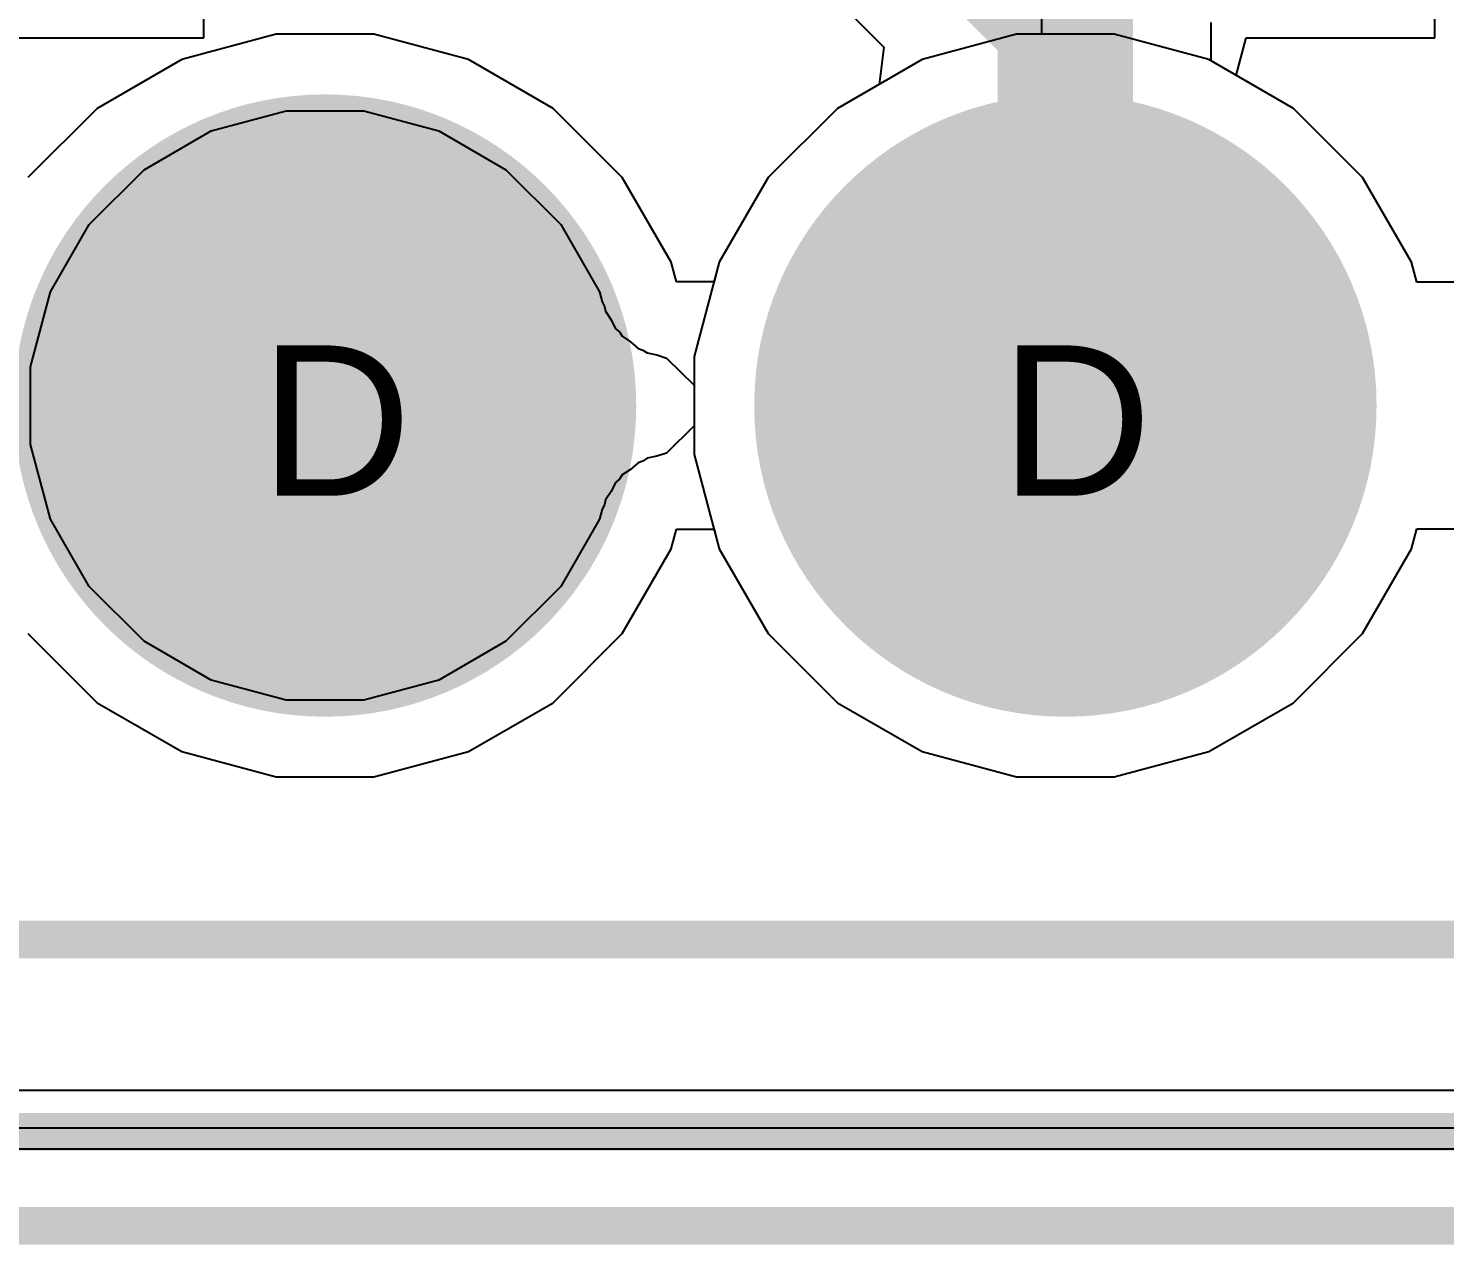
# Model space of a CAD drawing. Header units: inches. Extents: x 0 to 5271, y 0 to 5417.
# Drawn here: x 100.13 to 104.913, y -0.064 to 4.044 of the extents above; entities that cross this region are included whole.
import ezdxf

# ---------------------------------------------------------------- set-up
doc = ezdxf.new("R2010")
doc.units = ezdxf.units.IN
for name, color, linetype in [('Board_Outline', 216, 'Continuous'), ('Bottom Layer', 5, 'Continuous'), ('Bottom Solder', 6, 'Continuous'), ('Drill Drawing', 1, 'Continuous'), ('L2_GND1', 16, 'Continuous'), ('L3_SIG1', 76, 'Continuous'), ('L4_PWR', 90, 'Continuous'), ('L5_GND2', 156, 'Continuous'), ('L6_SIG2', 130, 'Continuous'), ('L7_GND3', 216, 'Continuous'), ('Multi-Layer', 9, 'Continuous'), ('Pad Holes', 156, 'Continuous'), ('Top Layer', 1, 'Continuous'), ('Top Overlay', 2, 'Continuous'), ('Top Solder', 216, 'Continuous')]:
    doc.layers.add(name, color=color, linetype=linetype)
doc.styles.add('Arial', font='', dxfattribs={"height": 0.2})
doc.styles.get('Arial').set_extended_font_data('Arial')

# ---------------------------------------------------------------- blocks, each defined once
blk = doc.blocks.new('XH_4A_520')
at = {"layer": 'Bottom Layer'}
h = blk.add_hatch(color=5, dxfattribs=at)
edge = h.paths.add_edge_path()
edge.add_arc((-1.25, 0), 1, 0, 360)
h = blk.add_hatch(color=5, dxfattribs=at)
edge = h.paths.add_edge_path()
edge.add_arc((1.2499, 0), 1, 0, 360)
at = {"layer": 'Bottom Solder'}
h = blk.add_hatch(color=6, dxfattribs=at)
edge = h.paths.add_edge_path()
edge.add_arc((-1.25, 0), 1.0508, 0, 360)
h = blk.add_hatch(color=6, dxfattribs=at)
edge = h.paths.add_edge_path()
edge.add_arc((1.2499, 0), 1.0508, 0, 360)
at = {"layer": 'L2_GND1'}
h = blk.add_hatch(color=16, dxfattribs=at)
edge = h.paths.add_edge_path()
edge.add_arc((-1.25, 0), 1, 0, 360)
h = blk.add_hatch(color=16, dxfattribs=at)
edge = h.paths.add_edge_path()
edge.add_arc((1.2499, 0), 1, 0, 360)
at = {"layer": 'L3_SIG1'}
h = blk.add_hatch(color=76, dxfattribs=at)
edge = h.paths.add_edge_path()
edge.add_arc((-1.25, 0), 1, 0, 360)
h = blk.add_hatch(color=76, dxfattribs=at)
edge = h.paths.add_edge_path()
edge.add_arc((1.2499, 0), 1, 0, 360)
at = {"layer": 'L4_PWR'}
h = blk.add_hatch(color=90, dxfattribs=at)
edge = h.paths.add_edge_path()
edge.add_arc((-1.25, 0), 1, 0, 360)
h = blk.add_hatch(color=90, dxfattribs=at)
edge = h.paths.add_edge_path()
edge.add_arc((1.2499, 0), 1, 0, 360)
at = {"layer": 'L5_GND2'}
h = blk.add_hatch(color=156, dxfattribs=at)
edge = h.paths.add_edge_path()
edge.add_arc((-1.25, 0), 1, 0, 360)
h = blk.add_hatch(color=156, dxfattribs=at)
edge = h.paths.add_edge_path()
edge.add_arc((1.2499, 0), 1, 0, 360)
at = {"layer": 'L6_SIG2'}
h = blk.add_hatch(color=130, dxfattribs=at)
edge = h.paths.add_edge_path()
edge.add_arc((-1.25, 0), 1, 0, 360)
h = blk.add_hatch(color=130, dxfattribs=at)
edge = h.paths.add_edge_path()
edge.add_arc((1.2499, 0), 1, 0, 360)
at = {"layer": 'L7_GND3'}
h = blk.add_hatch(color=216, dxfattribs=at)
edge = h.paths.add_edge_path()
edge.add_arc((-1.25, 0), 1, 0, 360)
h = blk.add_hatch(color=216, dxfattribs=at)
edge = h.paths.add_edge_path()
edge.add_arc((1.2499, 0), 1, 0, 360)
at = {"layer": 'Multi-Layer'}
h = blk.add_hatch(color=9, dxfattribs=at)
edge = h.paths.add_edge_path()
edge.add_arc((-1.25, 0), 1, 0, 360)
h = blk.add_hatch(color=9, dxfattribs=at)
edge = h.paths.add_edge_path()
edge.add_arc((1.2499, 0), 1, 0, 360)
at = {"layer": 'Pad Holes'}
h = blk.add_hatch(color=7, dxfattribs=at)
edge = h.paths.add_edge_path()
edge.add_arc((-1.2498, 0), 0.5, 0, 360)
h = blk.add_hatch(color=7, dxfattribs=at)
edge = h.paths.add_edge_path()
edge.add_arc((1.2499, 0), 0.5, 0, 360)
at = {"layer": 'Top Layer'}
h = blk.add_hatch(color=1, dxfattribs=at)
edge = h.paths.add_edge_path()
edge.add_arc((-1.25, 0), 1, 0, 360)
h = blk.add_hatch(color=1, dxfattribs=at)
edge = h.paths.add_edge_path()
edge.add_arc((1.2499, 0), 1, 0, 360)
at = {"layer": 'Top Solder'}
h = blk.add_hatch(color=216, dxfattribs=at)
edge = h.paths.add_edge_path()
edge.add_arc((-1.25, 0), 1.0508, 0, 360)
h = blk.add_hatch(color=216, dxfattribs=at)
edge = h.paths.add_edge_path()
edge.add_arc((1.2499, 0), 1.0508, 0, 360)
at = {"layer": 'Top Overlay'}
for points in [[(-5.7481, -1.8034, 0.127, 0.127, 0), (5.7149, -1.8034, 0.127, 0.127, 0)], [(-6.2501, -2.4524, 0.127, 0.127, 0), (6.2499, -2.4524, 0.127, 0.127, 0)]]:
    blk.add_lwpolyline(points, format="xyseb", dxfattribs=at)

msp = doc.modelspace()

# ---------------------------------------------------------------- linework, layer by layer
at = {"layer": 'Board_Outline'}
msp.add_lwpolyline([(0, 0, 0.127, 0.127, 0), (150, 0, 0.127, 0.127, 0)], format="xyseb", dxfattribs=at)
at = {"layer": 'Bottom Layer'}
for p, q in [((104.8799, 4.012), (104.8799, 5.44)), ((103.5519, 4.2285), (103.5519, 4.0242)), ((100.7224, 4.012), (100.7224, 4.156)), ((103.4669, 4.0242), (103.148, 3.9387)), ((103.5519, 4.0242), (103.4669, 4.0242)), ((99.886, 4.012), (100.7224, 4.012)), ((104.209, 3.885), (104.243, 4.012)), ((104.243, 4.012), (104.8799, 4.012)), ((103.148, 3.9387), (102.862, 3.7736)), ((104.402, 3.7736), (104.209, 3.885)), ((102.862, 3.7736), (102.6285, 3.5402)), ((104.6354, 3.5402), (104.402, 3.7736)), ((102.6285, 3.5402), (102.4635, 3.2542)), ((104.8005, 3.2542), (104.6354, 3.5402)), ((102.4635, 3.2542), (102.378, 2.9353)), ((104.8186, 3.187), (104.8005, 3.2542)), ((104.9456, 3.187), (104.8186, 3.187)), ((102.378, 2.9353), (102.378, 2.6051)), ((102.378, 2.6051), (102.4635, 2.2862)), ((104.8005, 2.2862), (104.8186, 2.3534)), ((104.8186, 2.3534), (104.9456, 2.3534)), ((102.4635, 2.2862), (102.6285, 2.0002)), ((104.6354, 2.0002), (104.8005, 2.2862)), ((102.6285, 2.0002), (102.862, 1.7667)), ((104.402, 1.7667), (104.6354, 2.0002)), ((102.862, 1.7667), (103.148, 1.6016)), ((104.116, 1.6016), (104.402, 1.7667)), ((103.148, 1.6016), (103.4669, 1.5162)), ((103.7971, 1.5162), (104.116, 1.6016)), ((103.4669, 1.5162), (103.7971, 1.5162)), ((120.3457, 0.259), (93.9096, 0.259))]:
    msp.add_line(p, q, dxfattribs=at)
at = {"layer": 'L2_GND1'}
for p, q in [((103.4669, 4.0242), (103.148, 3.9387)), ((103.7971, 4.0242), (103.4669, 4.0242)), ((104.116, 3.9387), (103.7971, 4.0242)), ((103.148, 3.9387), (102.862, 3.7736)), ((104.402, 3.7736), (104.116, 3.9387)), ((102.862, 3.7736), (102.6285, 3.5402)), ((104.6354, 3.5402), (104.402, 3.7736)), ((102.6285, 3.5402), (102.4635, 3.2542)), ((104.8005, 3.2542), (104.6354, 3.5402)), ((102.4635, 3.2542), (102.378, 2.9353)), ((104.8186, 3.187), (104.8005, 3.2542)), ((104.9456, 3.187), (104.8186, 3.187)), ((102.378, 2.9353), (102.378, 2.6051)), ((102.378, 2.6051), (102.4635, 2.2862)), ((104.8005, 2.2862), (104.8186, 2.3534)), ((104.8186, 2.3534), (104.9456, 2.3534)), ((102.4635, 2.2862), (102.6285, 2.0002)), ((104.6354, 2.0002), (104.8005, 2.2862)), ((102.6285, 2.0002), (102.862, 1.7667)), ((104.402, 1.7667), (104.6354, 2.0002)), ((102.862, 1.7667), (103.148, 1.6016)), ((104.116, 1.6016), (104.402, 1.7667)), ((103.148, 1.6016), (103.4669, 1.5162)), ((103.7971, 1.5162), (104.116, 1.6016)), ((103.4669, 1.5162), (103.7971, 1.5162)), ((135.4288, 0.259), (93.9096, 0.259))]:
    msp.add_line(p, q, dxfattribs=at)
at = {"layer": 'L3_SIG1'}
for p, q in [((100.9671, 4.0242), (100.6481, 3.9387)), ((101.2972, 4.0242), (100.9671, 4.0242)), ((101.6162, 3.9387), (101.2972, 4.0242)), ((103.4669, 4.0242), (103.148, 3.9387)), ((103.7971, 4.0242), (103.4669, 4.0242)), ((104.116, 3.9387), (103.7971, 4.0242)), ((100.6481, 3.9387), (100.3622, 3.7736)), ((101.9021, 3.7736), (101.6162, 3.9387)), ((103.148, 3.9387), (102.862, 3.7736)), ((104.402, 3.7736), (104.116, 3.9387)), ((100.3622, 3.7736), (100.1287, 3.5402)), ((100.7481, 3.6974), (101.0012, 3.7652)), ((101.0012, 3.7652), (101.2631, 3.7652)), ((101.2631, 3.7652), (101.5162, 3.6974)), ((102.1356, 3.5402), (101.9021, 3.7736)), ((102.862, 3.7736), (102.6285, 3.5402)), ((104.6354, 3.5402), (104.402, 3.7736)), ((100.5212, 3.5664), (100.7481, 3.6974)), ((101.5162, 3.6974), (101.7431, 3.5664)), ((100.3359, 3.3811), (100.5212, 3.5664)), ((101.7431, 3.5664), (101.9284, 3.3811)), ((102.3007, 3.2542), (102.1356, 3.5402)), ((102.6285, 3.5402), (102.4635, 3.2542)), ((104.8005, 3.2542), (104.6354, 3.5402)), ((100.2049, 3.1542), (100.3359, 3.3811)), ((101.9284, 3.3811), (102.0594, 3.1542)), ((102.3186, 3.1875), (102.3007, 3.2542)), ((102.4635, 3.2542), (102.4456, 3.1875)), ((104.8186, 3.187), (104.8005, 3.2542)), ((102.4456, 3.1875), (102.3186, 3.1875)), ((104.9456, 3.187), (104.8186, 3.187)), ((100.1371, 2.9012), (100.2049, 3.1542)), ((102.0594, 3.1542), (102.0684, 3.1204)), ((102.0684, 3.1204), (102.076, 3.1051)), ((102.076, 3.1051), (102.0793, 3.0884)), ((102.0793, 3.0884), (102.0981, 3.0602)), ((102.0981, 3.0602), (102.1131, 3.0298)), ((102.1131, 3.0298), (102.126, 3.0186)), ((102.126, 3.0186), (102.1354, 3.0043)), ((102.1354, 3.0043), (102.1636, 2.9855)), ((102.1636, 2.9855), (102.1891, 2.9632)), ((102.1891, 2.9632), (102.2053, 2.9577)), ((102.2053, 2.9577), (102.2195, 2.9482)), ((102.2195, 2.9482), (102.2527, 2.9416)), ((102.2527, 2.9416), (102.2848, 2.9307)), ((102.2848, 2.9307), (102.378, 2.8386)), ((100.1371, 2.6392), (100.1371, 2.9012)), ((102.378, 2.8386), (102.378, 2.7018)), ((102.378, 2.7018), (102.2848, 2.6096)), ((100.2049, 2.3861), (100.1371, 2.6392)), ((102.2053, 2.5827), (102.1891, 2.5772)), ((102.2195, 2.5922), (102.2053, 2.5827)), ((102.2527, 2.5988), (102.2195, 2.5922)), ((102.2848, 2.6096), (102.2527, 2.5988)), ((102.1354, 2.536), (102.126, 2.5218)), ((102.1636, 2.5548), (102.1354, 2.536)), ((102.1891, 2.5772), (102.1636, 2.5548)), ((102.1131, 2.5105), (102.0981, 2.4802)), ((102.126, 2.5218), (102.1131, 2.5105)), ((102.0793, 2.452), (102.076, 2.4352)), ((102.0981, 2.4802), (102.0793, 2.452)), ((102.0684, 2.4199), (102.0594, 2.3861)), ((102.076, 2.4352), (102.0684, 2.4199)), ((100.3359, 2.1592), (100.2049, 2.3861)), ((102.0594, 2.3861), (101.9284, 2.1592)), ((102.3007, 2.2862), (102.3186, 2.3529)), ((102.3186, 2.3529), (102.4456, 2.3529)), ((102.4456, 2.3529), (102.4635, 2.2862)), ((104.8005, 2.2862), (104.8186, 2.3534)), ((104.8186, 2.3534), (104.9456, 2.3534)), ((102.1356, 2.0002), (102.3007, 2.2862)), ((102.4635, 2.2862), (102.6285, 2.0002)), ((104.6354, 2.0002), (104.8005, 2.2862)), ((100.5212, 1.974), (100.3359, 2.1592)), ((101.9284, 2.1592), (101.7431, 1.974)), ((100.1287, 2.0002), (100.3622, 1.7667)), ((100.7481, 1.843), (100.5212, 1.974)), ((101.7431, 1.974), (101.5162, 1.843)), ((101.9021, 1.7667), (102.1356, 2.0002)), ((102.6285, 2.0002), (102.862, 1.7667)), ((104.402, 1.7667), (104.6354, 2.0002)), ((101.0012, 1.7752), (100.7481, 1.843)), ((101.5162, 1.843), (101.2631, 1.7752)), ((101.2631, 1.7752), (101.0012, 1.7752)), ((100.3622, 1.7667), (100.6481, 1.6016)), ((101.6162, 1.6016), (101.9021, 1.7667)), ((102.862, 1.7667), (103.148, 1.6016)), ((104.116, 1.6016), (104.402, 1.7667)), ((100.6481, 1.6016), (100.9671, 1.5162)), ((101.2972, 1.5162), (101.6162, 1.6016)), ((103.148, 1.6016), (103.4669, 1.5162)), ((103.7971, 1.5162), (104.116, 1.6016)), ((100.9671, 1.5162), (101.2972, 1.5162)), ((103.4669, 1.5162), (103.7971, 1.5162)), ((129.3876, 0.3302), (95.9104, 0.3302))]:
    msp.add_line(p, q, dxfattribs=at)
at = {"layer": 'L4_PWR'}
for p, q in [((100.9671, 4.0242), (100.6481, 3.9387)), ((101.2972, 4.0242), (100.9671, 4.0242)), ((101.6162, 3.9387), (101.2972, 4.0242)), ((103.4669, 4.0242), (103.148, 3.9387)), ((103.7971, 4.0242), (103.4669, 4.0242)), ((104.116, 3.9387), (103.7971, 4.0242)), ((100.6481, 3.9387), (100.3622, 3.7736)), ((101.9021, 3.7736), (101.6162, 3.9387)), ((103.148, 3.9387), (102.862, 3.7736)), ((104.402, 3.7736), (104.116, 3.9387)), ((100.3622, 3.7736), (100.1287, 3.5402)), ((102.1356, 3.5402), (101.9021, 3.7736)), ((102.862, 3.7736), (102.6285, 3.5402)), ((104.6354, 3.5402), (104.402, 3.7736)), ((102.3007, 3.2542), (102.1356, 3.5402)), ((102.6285, 3.5402), (102.4635, 3.2542)), ((104.8005, 3.2542), (104.6354, 3.5402)), ((102.3186, 3.1875), (102.3007, 3.2542)), ((102.4635, 3.2542), (102.4456, 3.1875)), ((104.8186, 3.187), (104.8005, 3.2542)), ((102.4456, 3.1875), (102.3186, 3.1875)), ((104.9456, 3.187), (104.8186, 3.187)), ((102.3007, 2.2862), (102.3186, 2.3529)), ((102.3186, 2.3529), (102.4456, 2.3529)), ((102.4456, 2.3529), (102.4635, 2.2862)), ((104.8005, 2.2862), (104.8186, 2.3534)), ((104.8186, 2.3534), (104.9456, 2.3534)), ((102.1356, 2.0002), (102.3007, 2.2862)), ((102.4635, 2.2862), (102.6285, 2.0002)), ((104.6354, 2.0002), (104.8005, 2.2862)), ((100.1287, 2.0002), (100.3622, 1.7667)), ((101.9021, 1.7667), (102.1356, 2.0002)), ((102.6285, 2.0002), (102.862, 1.7667)), ((104.402, 1.7667), (104.6354, 2.0002)), ((100.3622, 1.7667), (100.6481, 1.6016)), ((101.6162, 1.6016), (101.9021, 1.7667)), ((102.862, 1.7667), (103.148, 1.6016)), ((104.116, 1.6016), (104.402, 1.7667)), ((100.6481, 1.6016), (100.9671, 1.5162)), ((101.2972, 1.5162), (101.6162, 1.6016)), ((103.148, 1.6016), (103.4669, 1.5162)), ((103.7971, 1.5162), (104.116, 1.6016)), ((100.9671, 1.5162), (101.2972, 1.5162)), ((103.4669, 1.5162), (103.7971, 1.5162)), ((149.741, 0.259), (93.9096, 0.259))]:
    msp.add_line(p, q, dxfattribs=at)
at = {"layer": 'L5_GND2'}
for p, q in [((103.4669, 4.0242), (103.148, 3.9387)), ((103.7971, 4.0242), (103.4669, 4.0242)), ((104.116, 3.9387), (103.7971, 4.0242)), ((103.148, 3.9387), (102.862, 3.7736)), ((104.402, 3.7736), (104.116, 3.9387)), ((102.862, 3.7736), (102.6285, 3.5402)), ((104.6354, 3.5402), (104.402, 3.7736)), ((102.6285, 3.5402), (102.4635, 3.2542)), ((104.8005, 3.2542), (104.6354, 3.5402)), ((102.4635, 3.2542), (102.378, 2.9353)), ((104.8186, 3.187), (104.8005, 3.2542)), ((104.9456, 3.187), (104.8186, 3.187)), ((102.378, 2.9353), (102.378, 2.6051)), ((102.378, 2.6051), (102.4635, 2.2862)), ((104.8005, 2.2862), (104.8186, 2.3534)), ((104.8186, 2.3534), (104.9456, 2.3534)), ((102.4635, 2.2862), (102.6285, 2.0002)), ((104.6354, 2.0002), (104.8005, 2.2862)), ((102.6285, 2.0002), (102.862, 1.7667)), ((104.402, 1.7667), (104.6354, 2.0002)), ((102.862, 1.7667), (103.148, 1.6016)), ((104.116, 1.6016), (104.402, 1.7667)), ((103.148, 1.6016), (103.4669, 1.5162)), ((103.7971, 1.5162), (104.116, 1.6016)), ((103.4669, 1.5162), (103.7971, 1.5162)), ((149.741, 0.259), (93.9096, 0.259))]:
    msp.add_line(p, q, dxfattribs=at)
at = {"layer": 'L6_SIG2'}
for p, q in [((102.7822, 4.218), (103.0193, 3.9808)), ((100.9671, 4.0242), (100.6481, 3.9387)), ((101.2972, 4.0242), (100.9671, 4.0242)), ((101.6162, 3.9387), (101.2972, 4.0242)), ((104.124, 3.9341), (104.124, 4.064)), ((103.0193, 3.9808), (103.0028, 3.8549)), ((100.6481, 3.9387), (100.3622, 3.7736)), ((101.9021, 3.7736), (101.6162, 3.9387)), ((104.402, 3.7736), (104.124, 3.9341)), ((103.0028, 3.8549), (102.862, 3.7736)), ((100.3622, 3.7736), (100.1287, 3.5402)), ((100.7481, 3.6974), (101.0012, 3.7652)), ((101.0012, 3.7652), (101.2631, 3.7652)), ((101.2631, 3.7652), (101.5162, 3.6974)), ((102.1356, 3.5402), (101.9021, 3.7736)), ((102.862, 3.7736), (102.6285, 3.5402)), ((104.6354, 3.5402), (104.402, 3.7736)), ((100.5212, 3.5664), (100.7481, 3.6974)), ((101.5162, 3.6974), (101.7431, 3.5664)), ((100.3359, 3.3811), (100.5212, 3.5664)), ((101.7431, 3.5664), (101.9284, 3.3811)), ((102.3007, 3.2542), (102.1356, 3.5402)), ((102.6285, 3.5402), (102.4635, 3.2542)), ((104.8005, 3.2542), (104.6354, 3.5402)), ((100.2049, 3.1542), (100.3359, 3.3811)), ((101.9284, 3.3811), (102.0594, 3.1542)), ((102.3186, 3.1875), (102.3007, 3.2542)), ((102.4635, 3.2542), (102.4456, 3.1875)), ((104.8186, 3.187), (104.8005, 3.2542)), ((102.4456, 3.1875), (102.3186, 3.1875)), ((104.9456, 3.187), (104.8186, 3.187)), ((100.1371, 2.9012), (100.2049, 3.1542)), ((102.0594, 3.1542), (102.0684, 3.1204)), ((102.0684, 3.1204), (102.076, 3.1051)), ((102.076, 3.1051), (102.0793, 3.0884)), ((102.0793, 3.0884), (102.0981, 3.0602)), ((102.0981, 3.0602), (102.1131, 3.0298)), ((102.1131, 3.0298), (102.126, 3.0186)), ((102.126, 3.0186), (102.1354, 3.0043)), ((102.1354, 3.0043), (102.1636, 2.9855)), ((102.1636, 2.9855), (102.1891, 2.9632)), ((102.1891, 2.9632), (102.2053, 2.9577)), ((102.2053, 2.9577), (102.2195, 2.9482)), ((102.2195, 2.9482), (102.2527, 2.9416)), ((102.2527, 2.9416), (102.2848, 2.9307)), ((102.2848, 2.9307), (102.378, 2.8386)), ((100.1371, 2.6392), (100.1371, 2.9012)), ((102.378, 2.8386), (102.378, 2.7018)), ((102.378, 2.7018), (102.2848, 2.6096)), ((100.2049, 2.3861), (100.1371, 2.6392)), ((102.2053, 2.5827), (102.1891, 2.5772)), ((102.2195, 2.5922), (102.2053, 2.5827)), ((102.2527, 2.5988), (102.2195, 2.5922)), ((102.2848, 2.6096), (102.2527, 2.5988)), ((102.1354, 2.536), (102.126, 2.5218)), ((102.1636, 2.5548), (102.1354, 2.536)), ((102.1891, 2.5772), (102.1636, 2.5548)), ((102.1131, 2.5105), (102.0981, 2.4802)), ((102.126, 2.5218), (102.1131, 2.5105)), ((102.0793, 2.452), (102.076, 2.4352)), ((102.0981, 2.4802), (102.0793, 2.452)), ((102.0684, 2.4199), (102.0594, 2.3861)), ((102.076, 2.4352), (102.0684, 2.4199)), ((100.3359, 2.1592), (100.2049, 2.3861)), ((102.0594, 2.3861), (101.9284, 2.1592)), ((102.3007, 2.2862), (102.3186, 2.3529)), ((102.3186, 2.3529), (102.4456, 2.3529)), ((102.4456, 2.3529), (102.4635, 2.2862)), ((104.8005, 2.2862), (104.8186, 2.3534)), ((104.8186, 2.3534), (104.9456, 2.3534)), ((102.1356, 2.0002), (102.3007, 2.2862)), ((102.4635, 2.2862), (102.6285, 2.0002)), ((104.6354, 2.0002), (104.8005, 2.2862)), ((100.5212, 1.974), (100.3359, 2.1592)), ((101.9284, 2.1592), (101.7431, 1.974)), ((100.1287, 2.0002), (100.3622, 1.7667)), ((100.7481, 1.843), (100.5212, 1.974)), ((101.7431, 1.974), (101.5162, 1.843)), ((101.9021, 1.7667), (102.1356, 2.0002)), ((102.6285, 2.0002), (102.862, 1.7667)), ((104.402, 1.7667), (104.6354, 2.0002)), ((101.0012, 1.7752), (100.7481, 1.843)), ((101.5162, 1.843), (101.2631, 1.7752)), ((101.2631, 1.7752), (101.0012, 1.7752)), ((100.3622, 1.7667), (100.6481, 1.6016)), ((101.6162, 1.6016), (101.9021, 1.7667)), ((102.862, 1.7667), (103.148, 1.6016)), ((104.116, 1.6016), (104.402, 1.7667)), ((100.6481, 1.6016), (100.9671, 1.5162)), ((101.2972, 1.5162), (101.6162, 1.6016)), ((103.148, 1.6016), (103.4669, 1.5162)), ((103.7971, 1.5162), (104.116, 1.6016)), ((100.9671, 1.5162), (101.2972, 1.5162)), ((103.4669, 1.5162), (103.7971, 1.5162)), ((129.4892, 0.4572), (96.2152, 0.4572))]:
    msp.add_line(p, q, dxfattribs=at)
for points in [[(102.986, 4.71, 0.4572, 0.4572, 0), (103.632, 4.064, 0.4572, 0.4572, 0)], [(103.632, 2.7702, 0.4572, 0.4572, 0), (103.632, 4.064, 0.4572, 0.4572, 0)]]:
    msp.add_lwpolyline(points, format="xyseb", dxfattribs=at)
for points in [[(103.5177, 4.064, 0.2286, 0.2286, 1), (103.7463, 4.064, 0.2286, 0.2286, 1)], [(103.5177, 4.064, 0.2286, 0.2286, 1), (103.7463, 4.064, 0.2286, 0.2286, 1)], [(103.5177, 2.7702, 0.2286, 0.2286, 1), (103.7463, 2.7702, 0.2286, 0.2286, 1)]]:
    msp.add_lwpolyline(points, format="xyseb", close=True, dxfattribs=at)
at = {"layer": 'L7_GND3'}
for p, q in [((103.4669, 4.0242), (103.148, 3.9387)), ((103.7971, 4.0242), (103.4669, 4.0242)), ((104.116, 3.9387), (103.7971, 4.0242)), ((103.148, 3.9387), (102.862, 3.7736)), ((104.402, 3.7736), (104.116, 3.9387)), ((102.862, 3.7736), (102.6285, 3.5402)), ((104.6354, 3.5402), (104.402, 3.7736)), ((102.6285, 3.5402), (102.4635, 3.2542)), ((104.8005, 3.2542), (104.6354, 3.5402)), ((102.4635, 3.2542), (102.378, 2.9353)), ((104.8186, 3.187), (104.8005, 3.2542)), ((104.9456, 3.187), (104.8186, 3.187)), ((102.378, 2.9353), (102.378, 2.6051)), ((102.378, 2.6051), (102.4635, 2.2862)), ((104.8005, 2.2862), (104.8186, 2.3534)), ((104.8186, 2.3534), (104.9456, 2.3534)), ((102.4635, 2.2862), (102.6285, 2.0002)), ((104.6354, 2.0002), (104.8005, 2.2862)), ((102.6285, 2.0002), (102.862, 1.7667)), ((104.402, 1.7667), (104.6354, 2.0002)), ((102.862, 1.7667), (103.148, 1.6016)), ((104.116, 1.6016), (104.402, 1.7667)), ((103.148, 1.6016), (103.4669, 1.5162)), ((103.7971, 1.5162), (104.116, 1.6016)), ((103.4669, 1.5162), (103.7971, 1.5162)), ((149.741, 0.259), (93.9096, 0.259))]:
    msp.add_line(p, q, dxfattribs=at)
at = {"layer": 'Top Layer'}
for p, q in [((103.4669, 4.0242), (103.148, 3.9387)), ((103.7971, 4.0242), (103.4669, 4.0242)), ((104.116, 3.9387), (103.7971, 4.0242)), ((103.148, 3.9387), (102.862, 3.7736)), ((104.402, 3.7736), (104.116, 3.9387)), ((102.862, 3.7736), (102.6285, 3.5402)), ((104.6354, 3.5402), (104.402, 3.7736)), ((102.6285, 3.5402), (102.4635, 3.2542)), ((104.8005, 3.2542), (104.6354, 3.5402)), ((102.4635, 3.2542), (102.378, 2.9353)), ((104.8186, 3.187), (104.8005, 3.2542)), ((104.9456, 3.187), (104.8186, 3.187)), ((102.378, 2.9353), (102.378, 2.6051)), ((102.378, 2.6051), (102.4635, 2.2862)), ((104.8005, 2.2862), (104.8186, 2.3534)), ((104.8186, 2.3534), (104.9456, 2.3534)), ((102.4635, 2.2862), (102.6285, 2.0002)), ((104.6354, 2.0002), (104.8005, 2.2862)), ((102.6285, 2.0002), (102.862, 1.7667)), ((104.402, 1.7667), (104.6354, 2.0002)), ((102.862, 1.7667), (103.148, 1.6016)), ((104.116, 1.6016), (104.402, 1.7667)), ((103.148, 1.6016), (103.4669, 1.5162)), ((103.7971, 1.5162), (104.116, 1.6016)), ((103.4669, 1.5162), (103.7971, 1.5162)), ((121.293, 0.259), (93.9096, 0.259))]:
    msp.add_line(p, q, dxfattribs=at)

# ---------------------------------------------------------------- block references
msp.add_blockref('XH_4A_520', (102.3821, 2.7702))

# ---------------------------------------------------------------- texts
at = {"layer": 'Drill Drawing', "style": 'Arial'}
for p in [(100.9122, 2.4655), (103.4119, 2.4655)]:
    msp.add_text('D', height=0.508, dxfattribs=at).set_placement(p)

doc.saveas('drawing.dxf')
